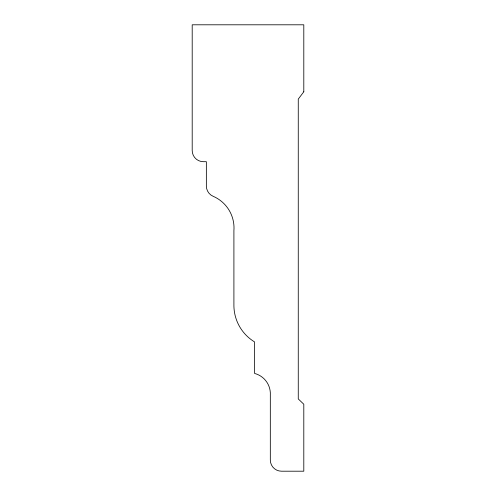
<?xml version="1.0" encoding="UTF-8"?>
<svg xmlns="http://www.w3.org/2000/svg" width="496" height="496" viewBox="0 0 496 496"><rect width="100%" height="100%" fill="white"/><g stroke="black" fill="none" stroke-linecap="round" stroke-linejoin="round"><path stroke-width="0.74" d="M303.8 91.76L298.263 99.107L298.263 398.927L303.8 404.24L303.8 471.2L281.48 471.2A11.16 11.16 0 0 1 270.32 460.04L270.32 395.095A21.049 21.049 0 0 0 254.572 373.432L254.572 341.918A42.854 42.854 0 0 1 233.907 304.494L233.907 230.628A34.435 34.435 0 0 0 213.125 196.292A11.16 11.16 0 0 1 206.355 186.037L206.355 161.69L203.36 161.69A11.16 11.16 0 0 1 192.2 150.53L192.2 24.8L303.8 24.8L303.8 91.76"/></g></svg>
